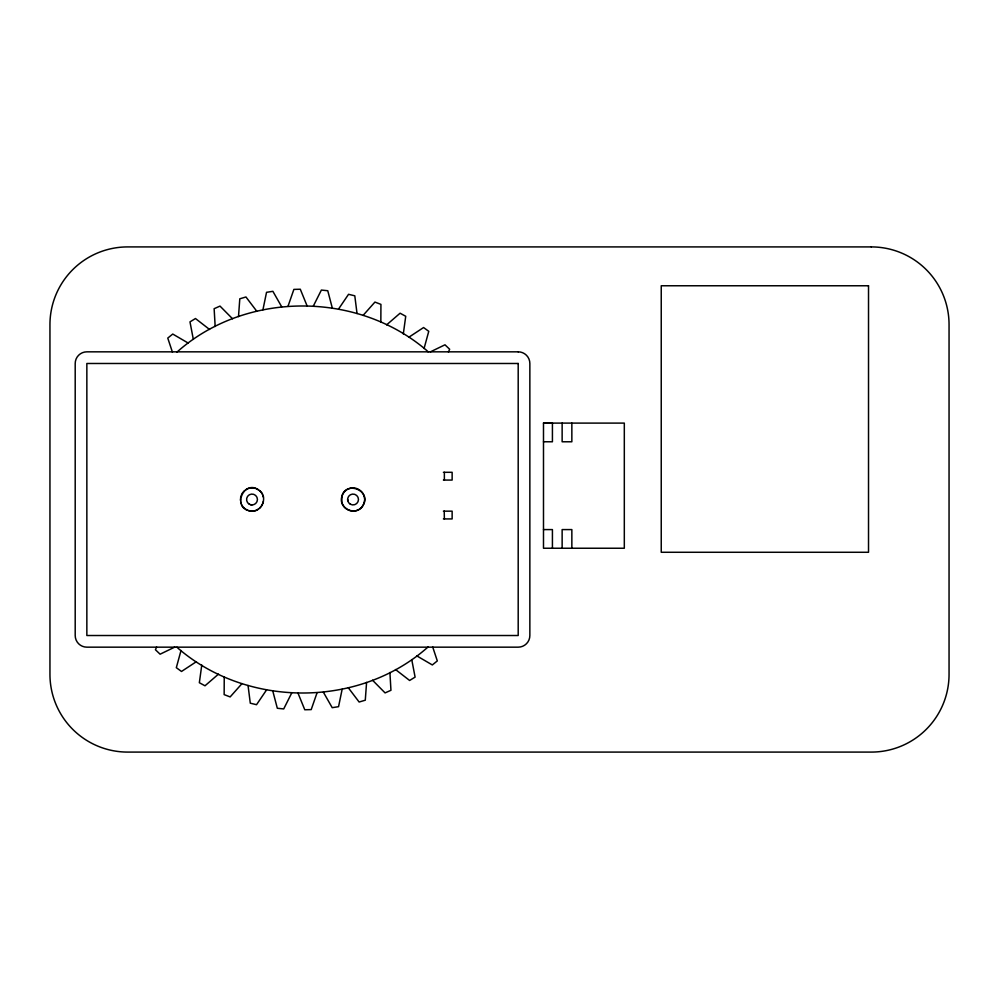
<?xml version="1.0" encoding="UTF-8"?>
<svg xmlns="http://www.w3.org/2000/svg" width="999" height="999" viewBox="0 0 999 999"><rect width="100%" height="100%" fill="white"/><g stroke="black" fill="none" stroke-linecap="round" stroke-linejoin="round"><path stroke-width="1.5" d="M224.238 676.785L224.151 694.617L230.145 696.927L241.995 683.603M380.844 322.215L380.931 304.383L374.937 302.073L363.087 315.397M364.598 499.962L364.285 502.26M364.623 499.25L364.323 496.965M238.499 316.583L239.797 298.801L245.954 296.978L256.731 311.188M366.583 682.417L365.284 700.199L359.128 702.022L348.351 687.811M240.434 498.801L240.472 500.524M240.597 497.502L241.009 495.829M263.411 501.498L263.012 503.171M341.795 496.74C345.442 479.995 372.003 490.659 363.099 505.307C357.118 516.945 338.124 508.916 341.795 496.74L341.77 502.035M201.773 665.047L199.35 682.717L204.995 685.789L218.481 674.125M403.309 333.953L405.731 316.283L400.087 313.211L386.601 324.875M262.924 309.79L266.533 292.32L272.877 291.321L281.706 306.818M342.158 689.21L338.549 706.68L332.205 707.679L323.376 692.182M181.019 650.486L176.323 667.682L181.506 671.465L196.403 661.663M424.063 348.514L428.758 331.318L423.576 327.535L408.678 337.337M342.008 496.066L342.894 493.931M364.086 502.934L363.199 505.069M288.024 306.231L293.881 289.398L300.299 289.235L307.03 305.744M317.058 692.769L311.201 709.602L304.782 709.765L298.052 693.256M241.508 494.617L242.332 493.106M262.512 504.383L261.688 505.894M156.593 647.027L155.444 649.762L160.102 654.195L174.813 647.077M448.489 351.973L449.637 349.238L444.98 344.805L430.269 351.923M313.374 305.994L321.378 290.06L327.759 290.734L332.292 307.992M291.708 693.006L283.704 708.94L277.322 708.266L272.789 691.008M343.269 493.319L344.68 491.483M362.812 505.681L361.401 507.517M338.536 309.066L348.551 294.305L354.795 295.816L357.03 313.511M266.546 689.934L256.531 704.695L250.287 703.184L248.052 685.489M243.119 492.07L244.318 490.809M260.889 506.93L259.703 508.191M345.204 491.008L347.04 489.597M360.876 507.992L359.053 509.403M176.786 352.247C245.23 290.984 357.043 290.796 426.623 350.387L428.159 351.848M428.296 646.753C359.852 708.016 248.039 708.204 178.459 648.613L176.923 647.152M245.354 490.022L246.828 489.123M258.666 508.978L257.193 509.877M347.677 489.26L349.812 488.386M358.416 509.74L356.281 510.614M248.027 488.623L249.688 488.136M255.981 510.377L254.32 510.864M350.499 488.224L352.797 487.924M355.582 510.776L353.296 511.076M250.986 487.962L252.71 487.924M253.034 511.038L251.298 511.076M543.493 423.101L624.313 423.101L624.313 548.239L543.493 548.239L543.493 423.101L552.422 423.101L552.422 441.783L543.493 441.758M443.394 472.302L452.135 472.302L452.135 480.069L443.394 480.069M443.394 511.163L452.135 511.163L452.135 518.931L443.394 518.931M543.493 529.582L552.422 529.582L552.422 548.239M353.509 487.949L355.806 488.249M352.585 511.051L350.287 510.751M254.008 488.086L255.682 488.499M250.599 504.757L252.01 504.945M444.23 511.126L444.368 518.931M250.012 510.914C231.568 507.992 243.868 478.908 258.878 490.084C269.742 497.177 260.102 515.184 248.326 510.501M356.481 488.461L358.616 489.348M349.613 510.539L347.465 509.652M256.893 488.998L258.404 489.822M247.128 510.002L245.604 509.178M188.162 343.044L172.752 334.053L167.77 338.087L172.44 352.185M416.92 655.956L432.33 664.947L437.312 660.913L432.642 646.815M359.215 489.735L361.051 491.133M346.865 509.265L345.03 507.867M259.44 490.621L260.689 491.808M244.58 508.379L243.319 507.192M209.553 329.458L195.467 318.531L189.985 321.878L193.331 339.385M395.529 669.542L409.615 680.469L415.097 677.122L411.75 659.615M232.542 318.768L220.005 306.094L214.136 308.703L215.172 326.498M372.54 680.232L385.077 692.906L390.946 690.297L389.91 672.502M361.538 491.658L362.949 493.494M344.555 507.342L343.144 505.506M261.488 492.844L262.387 494.318M242.532 506.156L241.633 504.682M363.274 494.13L364.16 496.266M342.807 504.87L341.92 502.734M262.887 495.529L263.374 497.177M241.134 503.471L240.647 501.823M347.615 499.25L347.727 500.661M571.853 423.126L571.853 441.783L562.137 441.783L562.137 423.126M571.853 548.239L571.853 529.582L562.137 529.582L562.137 548.239M444.368 472.302L444.368 480.069M871.328 246.915L127.672 246.915A77.722 77.722 0 0 0 49.95 324.625L49.95 674.375A77.722 77.722 0 0 0 127.672 752.085L871.328 752.085A77.722 77.722 0 0 0 949.05 674.375L949.05 324.625A77.722 77.722 0 0 0 871.328 246.915M868.518 285.764L661.238 285.764L661.238 552.272L868.518 552.272L868.518 285.764M518.194 351.835L86.851 351.835A11.663 11.663 0 0 0 75.2 363.486L75.2 635.514A11.663 11.663 0 0 0 86.851 647.165L518.194 647.165A11.663 11.663 0 0 0 529.857 635.514L529.857 363.486A11.663 11.663 0 0 0 518.194 351.835M518.194 363.486L86.851 363.486L86.851 635.514L518.194 635.514L518.194 363.486M350.324 504.208A5.445 5.445 0 0 0 358.479 499.5A5.445 5.445 0 0 0 350.324 494.792A5.445 5.445 0 0 0 350.324 504.208M249.288 504.208A5.445 5.445 0 0 0 257.442 499.5A5.445 5.445 0 0 0 249.288 494.792A5.445 5.445 0 0 0 249.288 504.208"/></g></svg>
